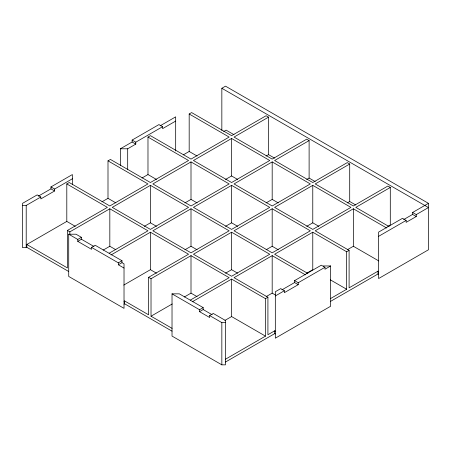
<?xml version="1.0" encoding="UTF-8"?>
<svg xmlns="http://www.w3.org/2000/svg" width="451" height="451" viewBox="0 0 451 451"><rect width="100%" height="100%" fill="white"/><g stroke="black" fill="none" stroke-linecap="round" stroke-linejoin="round"><path stroke-width="0.68" d="M38.374 196.123L50.952 188.862L50.952 186.934L72.374 174.565L72.374 184.42M120.366 165.461L120.366 148.785L132.132 141.992L132.132 140.064L158.949 124.583L162.602 126.697L162.602 128.625L175.676 121.077M221.841 88.272L225.5 86.158L428.45 203.333L428.45 249.781L378.626 278.543L378.626 232.096L402.489 218.323L406.142 220.432L406.142 222.36L416.262 216.519L416.262 214.591L428.45 207.556L221.841 88.272L221.841 130.497M160.139 125.823L175.676 116.854L175.676 150.922M22.55 205.442L26.209 205.442L40.832 196.997L40.832 198.925L54.605 190.976L54.605 189.048L72.374 178.788M132.132 140.064L135.785 142.178L162.602 126.697M26.209 244.854L66.799 221.418L66.799 183.935L69.234 182.531L109.824 205.966L147.979 183.935L107.998 160.855L107.998 198.339L115.873 202.882M120.366 148.785L127.684 148.785L135.785 144.106L135.785 142.178M156.458 179.447L147.979 174.548L147.979 137.07L150.414 135.661L191.004 159.096L229.159 137.07L189.178 113.985L189.178 151.468L197.053 156.012M107.998 160.855L110.433 159.445L150.414 182.531L188.569 160.505L147.979 137.07M189.178 113.985L191.613 112.581L231.594 135.661L266.09 115.744L268.525 117.153L268.525 154.637L274.586 158.132M142.009 177.998L147.979 174.548M101.96 201.822L107.998 198.339M183.315 154.851L189.178 151.468M223.69 131.54L226.109 130.142L233.984 134.691M40.832 196.997L37.179 194.888L22.55 203.333L22.55 247.667L26.209 247.667L26.818 247.317L68.738 271.519M26.818 247.317L26.818 244.498L67.408 267.933L67.408 230.455L107.389 207.37L66.799 183.935M67.408 230.455L69.843 231.859L109.824 208.779L147.979 230.805L109.204 253.191M150.414 185.344L112.265 207.37L150.414 229.401L188.569 207.37L150.414 185.344L150.414 222.828L144.359 226.323M191.004 161.909L152.855 183.935L191.004 205.966L229.159 183.935L191.004 161.909L191.004 199.393L184.949 202.888M231.594 138.474L193.445 160.505L231.594 182.531L269.749 160.505L231.594 138.474L231.594 175.958L225.539 179.453M268.525 117.153L234.035 137.07L272.184 159.096L306.68 139.179L309.115 140.588L309.115 178.066L315.176 181.567M77.769 239.436L77.769 241.364L91.542 249.313L91.542 247.385L118.337 262.854L118.337 264.782L121.99 262.674L124.025 263.846L124.025 308.366L68.715 276.435L68.715 234.21L77.769 239.436L81.422 237.322L81.422 239.25L94 246.511M77.769 241.364L81.422 239.25M91.542 247.385L95.195 245.276L121.99 260.746L121.99 262.674M103.161 250.108L109.824 246.263L115.879 249.758M266.107 156.029L268.525 154.637M111.036 254.95L150.414 232.214L188.569 254.24L148.588 277.326L148.588 314.804L124.634 300.975L124.025 301.33M191.004 208.779L152.855 230.805L191.004 252.831L229.159 230.805L191.004 208.779L191.004 246.263L184.949 249.758M231.594 185.344L193.445 207.37L231.594 229.401L269.749 207.37L231.594 185.344L231.594 222.828L225.539 226.323M272.184 161.909L234.035 183.935L272.184 205.966L310.339 183.935L272.184 161.909L272.184 199.393L266.129 202.888M309.115 140.588L274.625 160.505L312.774 182.531L347.27 162.614L349.705 164.023L349.705 201.501L355.766 204.996M118.337 262.854L121.99 260.746M123.76 285.083L150.414 269.692L156.469 273.193M306.697 179.464L309.115 178.066M148.588 277.326L151.023 278.729L191.004 255.649L229.159 277.675L190.384 300.062M231.594 232.214L193.445 254.24L231.594 276.266L269.749 254.24L231.594 232.214L231.594 269.692L225.539 273.193M272.184 208.779L234.035 230.805L272.184 252.831L310.339 230.805L272.184 208.779L272.184 246.263L266.129 249.758M312.774 185.344L274.625 207.37L312.774 229.401L350.929 207.37L312.774 185.344L312.774 222.828L306.719 226.323M349.705 164.023L315.215 183.935L353.364 205.966L387.86 186.049L390.295 187.458L390.295 224.936L387.877 226.334M124.025 304.143L124.634 303.794L172.04 331.164M151.023 278.729L151.023 316.213L172.226 303.968M184.341 296.978L191.004 293.127L197.059 296.628M347.287 202.899L349.705 201.501M192.216 301.815L231.594 279.084L265.481 298.647L267.917 297.237L267.917 334.721L274.715 330.797L275.324 331.147M305.468 274.862L272.184 255.649L234.035 277.675L267.917 297.237M378.626 271.508L378.017 271.152L349.097 287.851L349.097 250.367L346.661 251.776L312.774 232.214L274.625 254.24L307.909 273.458M386.648 227.997L353.364 208.779L315.215 230.805L349.097 250.367M390.295 187.458L355.805 207.37L389.089 226.588M199.539 309.736L199.539 311.664L209.653 317.504L209.653 315.576L213.312 313.468L225.5 320.503L225.5 364.842L221.841 364.842L172.023 336.074L172.023 293.849L199.539 309.736L203.192 307.627L203.192 309.555L212.122 314.708M199.539 311.664L203.192 309.555M224.931 320.413L231.594 316.563L265.481 336.13L265.481 298.647M266.129 296.628L272.184 293.127L275.211 294.875M306.719 273.193L312.774 269.692L312.774 232.214M347.309 249.758L353.364 246.263L378.784 260.937M281.92 289.858L294.571 282.557L294.571 280.629L321.309 265.188L324.962 267.302L324.962 269.23L330.634 265.96L330.634 306.252L275.324 338.188L275.324 291.741L280.719 288.623L284.372 290.737L284.372 292.665L298.229 284.666L298.229 282.738L324.962 267.302M403.679 219.564L412.603 214.411L412.603 212.483L428.45 203.333M275.324 295.963L284.372 290.737M378.626 236.318L406.142 220.432M225.494 359.21L265.481 336.13M330.493 298.59L346.661 289.26L346.661 251.776M225.5 362.029L274.715 333.61L275.324 333.965M330.611 301.341L378.017 273.971L378.626 274.321M68.715 234.21L76.027 234.21L81.422 237.322M323.316 265.96L330.634 265.96M172.023 293.849L179.335 293.849L203.192 307.627M209.653 315.576L221.841 322.617L225.5 322.617M412.603 212.483L416.262 214.591M412.603 214.411L416.262 216.519M231.594 175.958L237.649 179.453M272.184 199.393L278.239 202.888M312.774 222.828L318.829 226.323M132.132 141.992L135.785 144.106M191.004 199.393L197.059 202.888M231.594 222.828L237.649 226.323M272.184 246.263L278.239 249.758M330.324 279.829L346.661 289.26M294.571 280.629L298.229 282.738M294.571 282.557L298.229 284.666M150.414 222.828L156.469 226.323M191.004 246.263L197.059 249.758M231.594 269.692L237.649 273.193M50.952 186.934L54.605 189.048M50.952 188.862L54.605 190.976M66.799 221.418L75.278 226.317M118.337 264.782L124.025 268.069M151.023 316.213L172.113 328.384M378.017 271.152L378.017 273.971M353.364 208.779L353.364 246.263M274.715 330.797L274.715 333.61M272.184 255.649L272.184 293.127M231.594 279.084L231.594 316.563M221.841 322.617L221.841 364.842M191.004 255.649L191.004 293.127M150.414 232.214L150.414 269.692M127.684 148.785L127.684 169.61M124.634 300.975L124.634 303.794M109.824 208.779L109.824 246.263M69.843 231.859L69.843 234.638M26.209 205.442L26.209 247.667"/></g></svg>
